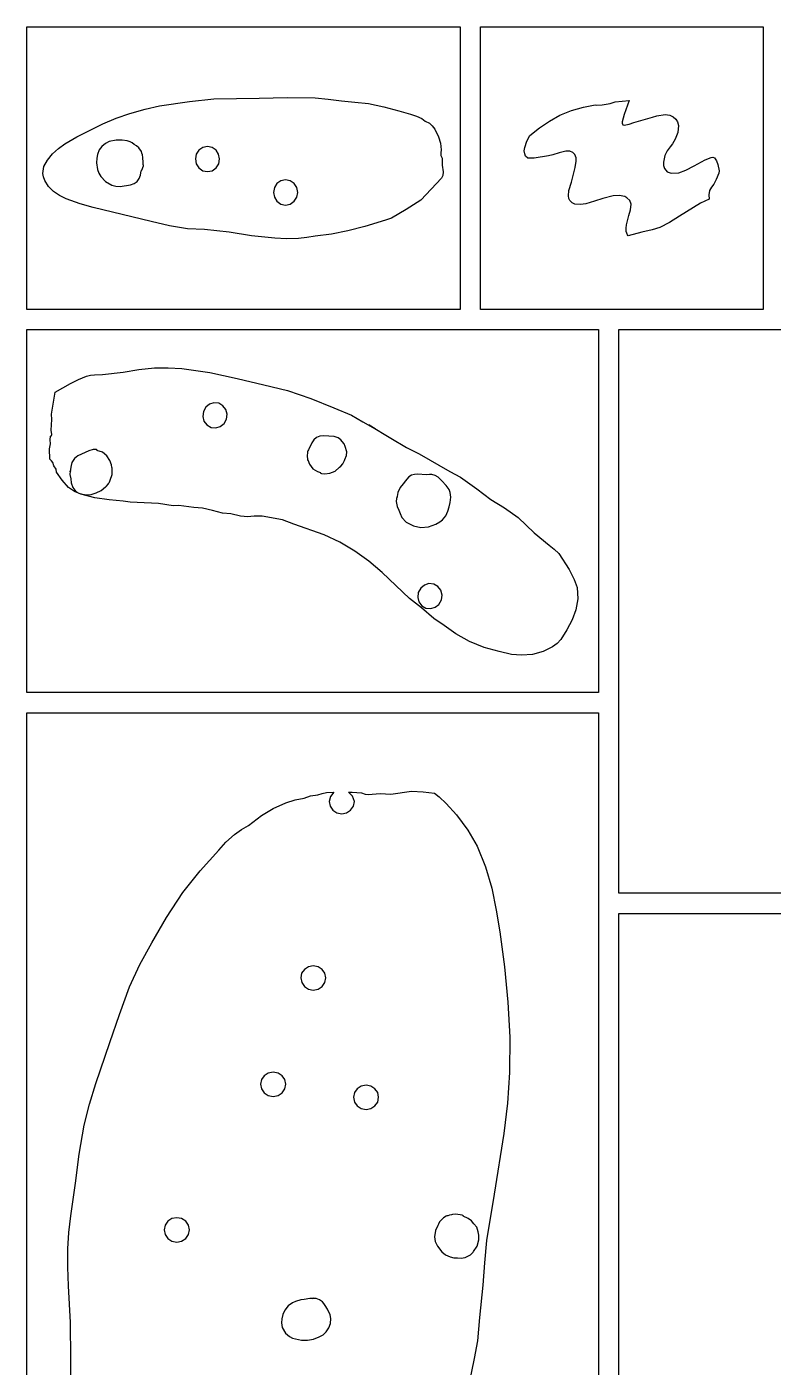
# Model space of a CAD drawing. Extents: x -1 to 498, y 2 to 4924.
# Drawn here: x 154.6 to 302.4, y 3402.5 to 3667.9 of the extents above; entities that cross this region are included whole.
import ezdxf

# ---------------------------------------------------------------- set-up
doc = ezdxf.new("R2010")
doc.units = 0

msp = doc.modelspace()

# ---------------------------------------------------------------- linework, layer by layer
at = {"layer": 'Calque 1'}
for p, q in [((154.578, 3667.95), (240.404, 3667.95)), ((154.578, 3611.96), (154.578, 3667.95)), ((240.404, 3667.95), (240.404, 3611.96)), ((244.404, 3667.95), (300.405, 3667.95)), ((244.404, 3611.96), (244.404, 3667.95)), ((300.405, 3667.95), (300.405, 3611.96)), ((180.838, 3652.28), (186.811, 3653.18)), ((186.811, 3653.18), (191.643, 3653.69)), ((191.643, 3653.69), (200.57, 3653.84)), ((200.57, 3653.84), (206.119, 3653.95)), ((206.119, 3653.95), (211.667, 3653.87)), ((211.667, 3653.87), (214.292, 3653.63)), ((214.292, 3653.63), (216.909, 3653.31)), ((216.909, 3653.31), (219.575, 3653.05)), ((219.575, 3653.05), (222.232, 3652.73)), ((222.232, 3652.73), (225.261, 3652.1)), ((268.56, 3652.47), (270.131, 3652.79)), ((270.131, 3652.79), (271.079, 3653.08)), ((271.079, 3653.08), (273.891, 3653.34)), ((273.891, 3653.34), (272.87, 3650.56)), ((172.255, 3649.88), (174.977, 3650.8)), ((174.977, 3650.8), (177.996, 3651.65)), ((177.996, 3651.65), (180.838, 3652.28)), ((225.261, 3652.1), (228.251, 3651.28)), ((228.251, 3651.28), (230.599, 3650.67)), ((230.599, 3650.67), (231.768, 3650.27)), ((231.768, 3650.27), (232.838, 3649.77)), ((258.094, 3649.29), (260.167, 3650.43)), ((260.167, 3650.43), (262.468, 3651.36)), ((262.468, 3651.36), (264.842, 3652.02)), ((264.842, 3652.02), (267.126, 3652.47)), ((267.126, 3652.47), (267.401, 3652.42)), ((267.401, 3652.42), (268.56, 3652.47)), ((272.87, 3650.56), (272.478, 3649.13)), ((278.529, 3650.06), (279.384, 3650.3)), ((279.384, 3650.3), (280.995, 3650.56)), ((280.995, 3650.56), (281.961, 3650.46)), ((281.961, 3650.46), (282.583, 3650.14)), ((282.583, 3650.14), (283.101, 3649.69)), ((164.454, 3646.17), (169.604, 3648.76)), ((169.604, 3648.76), (172.255, 3649.88)), ((232.838, 3649.77), (233.493, 3649.24)), ((233.493, 3649.24), (234.312, 3648.87)), ((234.312, 3648.87), (234.892, 3648.34)), ((234.892, 3648.34), (235.371, 3647.65)), ((235.371, 3647.65), (236.113, 3646.17)), ((254.175, 3646.44), (256.134, 3647.97)), ((256.134, 3647.97), (258.094, 3649.29)), ((272.478, 3649.13), (272.465, 3648.84)), ((272.465, 3648.84), (272.605, 3648.55)), ((272.605, 3648.55), (272.891, 3648.5)), ((272.891, 3648.5), (273.875, 3648.66)), ((273.875, 3648.66), (274.82, 3648.98)), ((274.82, 3648.98), (277.582, 3649.82)), ((277.582, 3649.82), (278.529, 3650.06)), ((283.101, 3649.69), (283.477, 3649.11)), ((283.477, 3649.11), (283.673, 3648.42)), ((283.673, 3648.42), (283.511, 3647.04)), ((160.852, 3643.84), (162.14, 3644.77)), ((162.14, 3644.77), (164.454, 3646.17)), ((170.155, 3644.85), (169.443, 3644.27)), ((170.896, 3645.22), (170.155, 3644.85)), ((172.307, 3645.51), (170.896, 3645.22)), ((173.491, 3645.48), (172.307, 3645.51)), ((174.463, 3645.35), (173.491, 3645.48)), ((175.02, 3645.19), (174.463, 3645.35)), ((175.171, 3645.09), (175.02, 3645.19)), ((175.424, 3644.95), (175.171, 3645.09)), ((175.864, 3644.66), (175.424, 3644.95)), ((236.113, 3646.17), (236.539, 3644.9)), ((236.539, 3644.9), (236.646, 3643.58)), ((253.217, 3644.08), (253.614, 3645.27)), ((253.614, 3645.27), (254.175, 3646.44)), ((282.456, 3644.8), (282.014, 3644.21)), ((282.993, 3645.72), (282.456, 3644.8)), ((283.511, 3647.04), (282.993, 3645.72)), ((158.644, 3641.57), (159.645, 3642.76)), ((159.645, 3642.76), (160.852, 3643.84)), ((168.555, 3642.68), (168.467, 3641.96)), ((168.928, 3643.58), (168.555, 3642.68)), ((169.443, 3644.27), (168.928, 3643.58)), ((176.285, 3644.35), (175.864, 3644.66)), ((176.759, 3643.97), (176.285, 3644.35)), ((177.317, 3643.23), (176.759, 3643.97)), ((177.392, 3642.92), (177.317, 3643.23)), ((177.487, 3642.57), (177.392, 3642.92)), ((177.57, 3642.07), (177.487, 3642.57)), ((188.145, 3642.73), (187.957, 3641.78)), ((188.66, 3643.53), (188.145, 3642.73)), ((189.424, 3644.05), (188.66, 3643.53)), ((190.359, 3644.27), (189.424, 3644.05)), ((191.294, 3644.05), (190.359, 3644.27)), ((192.058, 3643.53), (191.294, 3644.05)), ((192.573, 3642.73), (192.058, 3643.53)), ((192.761, 3641.78), (192.573, 3642.73)), ((236.646, 3643.58), (236.557, 3643.02)), ((236.557, 3643.02), (236.564, 3642.44)), ((236.564, 3642.44), (236.851, 3641.94)), ((253.109, 3643.39), (253.217, 3644.08)), ((253.19, 3642.76), (253.109, 3643.39)), ((253.333, 3642.36), (253.19, 3642.76)), ((253.806, 3641.94), (253.333, 3642.36)), ((257.934, 3642.41), (255.066, 3641.96)), ((258.763, 3642.57), (257.934, 3642.41)), ((260.044, 3643.02), (258.763, 3642.57)), ((261.356, 3643.34), (260.044, 3643.02)), ((262.153, 3643.31), (261.356, 3643.34)), ((262.716, 3643.08), (262.153, 3643.31)), ((263.126, 3642.63), (262.716, 3643.08)), ((263.359, 3642.02), (263.126, 3642.63)), ((280.926, 3642.47), (280.651, 3641.14)), ((281.405, 3643.37), (280.926, 3642.47)), ((282.014, 3644.21), (281.405, 3643.37)), ((290.142, 3642.07), (290.462, 3642.12)), ((290.462, 3642.12), (290.758, 3641.99)), ((157.77, 3638.92), (157.977, 3640.3)), ((157.977, 3640.3), (158.644, 3641.57)), ((168.467, 3641.96), (168.407, 3640.99)), ((168.407, 3640.99), (168.576, 3639.72)), ((168.576, 3639.72), (168.852, 3638.95)), ((177.256, 3639.45), (177.353, 3639.58)), ((177.353, 3639.58), (177.673, 3640.43)), ((177.651, 3641.09), (177.57, 3642.07)), ((177.651, 3640.69), (177.651, 3641.09)), ((177.678, 3640.51), (177.651, 3640.69)), ((177.673, 3640.43), (177.673, 3640.51)), ((177.673, 3640.51), (177.678, 3640.51)), ((177.673, 3640.43), (177.673, 3640.43)), ((187.957, 3641.78), (188.139, 3640.8)), ((188.139, 3640.8), (188.66, 3640.01)), ((188.66, 3640.01), (189.44, 3639.45)), ((191.278, 3639.45), (192.058, 3640.01)), ((192.058, 3640.01), (192.579, 3640.8)), ((192.579, 3640.8), (192.761, 3641.78)), ((192.761, 3641.78), (192.761, 3641.78)), ((236.851, 3641.94), (236.851, 3640.56)), ((236.851, 3640.56), (237.039, 3639.24)), ((254.119, 3641.91), (253.806, 3641.94)), ((255.066, 3641.96), (254.119, 3641.91)), ((262.44, 3637.15), (263.211, 3640.06)), ((263.211, 3640.06), (263.406, 3641.36)), ((263.406, 3641.36), (263.359, 3642.02)), ((280.651, 3641.14), (280.683, 3640.48)), ((280.683, 3640.48), (280.895, 3639.87)), ((280.895, 3639.87), (281.432, 3639.24)), ((283.694, 3639.03), (285.101, 3639.53)), ((285.101, 3639.53), (286.752, 3640.43)), ((286.752, 3640.43), (288.901, 3641.59)), ((288.901, 3641.59), (290.142, 3642.07)), ((290.758, 3641.99), (291.176, 3641.38)), ((291.176, 3641.38), (291.462, 3640.67)), ((291.462, 3640.67), (291.697, 3639.4)), ((157.877, 3638.21), (157.77, 3638.92)), ((158.148, 3637.49), (157.877, 3638.21)), ((158.899, 3636.33), (158.148, 3637.49)), ((168.852, 3638.95), (169.224, 3638.31)), ((169.224, 3638.31), (170.186, 3637.31)), ((170.186, 3637.31), (171.424, 3636.57)), ((175.136, 3636.67), (175.827, 3636.91)), ((175.827, 3636.91), (176.408, 3637.33)), ((176.408, 3637.33), (176.843, 3637.92)), ((176.843, 3637.92), (177.095, 3638.6)), ((177.095, 3638.6), (177.256, 3639.45)), ((189.44, 3639.45), (190.359, 3639.27)), ((190.359, 3639.27), (191.278, 3639.45)), ((204.124, 3636.91), (203.603, 3636.12)), ((204.904, 3637.47), (204.124, 3636.91)), ((205.823, 3637.65), (204.904, 3637.47)), ((206.743, 3637.47), (205.823, 3637.65)), ((207.522, 3636.91), (206.743, 3637.47)), ((208.043, 3636.12), (207.522, 3636.91)), ((236.728, 3637.97), (232.592, 3633.6)), ((236.994, 3638.52), (236.728, 3637.97)), ((237.039, 3639.24), (236.994, 3638.52)), ((237.039, 3639.24), (237.039, 3639.24)), ((261.924, 3635.51), (262.44, 3637.15)), ((281.432, 3639.24), (282.199, 3638.95)), ((282.199, 3638.95), (283.694, 3639.03)), ((291.1, 3637.68), (290.621, 3636.8)), ((291.631, 3638.95), (291.1, 3637.68)), ((291.697, 3639.4), (291.631, 3638.95)), ((291.697, 3639.4), (291.697, 3639.4)), ((159.894, 3635.35), (158.899, 3636.33)), ((161.075, 3634.56), (159.894, 3635.35)), ((162.383, 3633.87), (161.075, 3634.56)), ((171.424, 3636.57), (172.19, 3636.38)), ((172.19, 3636.38), (173.076, 3636.35)), ((173.076, 3636.35), (175.136, 3636.67)), ((203.603, 3636.12), (203.421, 3635.16)), ((203.421, 3635.16), (203.603, 3634.21)), ((203.603, 3634.21), (204.124, 3633.39)), ((207.522, 3633.39), (208.043, 3634.21)), ((208.225, 3635.16), (208.043, 3636.12)), ((208.043, 3634.21), (208.225, 3635.16)), ((208.225, 3635.16), (208.225, 3635.16)), ((261.837, 3634.48), (261.924, 3635.51)), ((261.922, 3633.97), (261.837, 3634.48)), ((270.729, 3634.45), (268.644, 3633.97)), ((271.891, 3634.53), (270.729, 3634.45)), ((273.034, 3634.32), (271.891, 3634.53)), ((273.433, 3634.11), (273.034, 3634.32)), ((289.803, 3635.51), (289.642, 3634.66)), ((289.642, 3634.66), (289.753, 3633.84)), ((290.179, 3636.17), (289.803, 3635.51)), ((290.621, 3636.8), (290.179, 3636.17)), ((165.15, 3632.86), (162.383, 3633.87)), ((167.729, 3632.15), (165.15, 3632.86)), ((179.236, 3629.4), (167.729, 3632.15)), ((204.124, 3633.39), (204.904, 3632.84)), ((204.904, 3632.84), (205.823, 3632.65)), ((205.823, 3632.65), (206.743, 3632.84)), ((206.743, 3632.84), (207.522, 3633.39)), ((229.706, 3631.8), (226.777, 3630.06)), ((232.592, 3633.6), (229.706, 3631.8)), ((262.148, 3633.52), (261.922, 3633.97)), ((262.57, 3633.07), (262.148, 3633.52)), ((263.11, 3632.81), (262.57, 3633.07)), ((264.215, 3632.76), (263.11, 3632.81)), ((265.324, 3632.92), (264.215, 3632.76)), ((266.999, 3633.39), (265.324, 3632.92)), ((268.644, 3633.97), (266.999, 3633.39)), ((273.986, 3633.55), (273.433, 3634.11)), ((273.804, 3630.56), (274.132, 3631.67)), ((274.256, 3632.81), (273.986, 3633.55)), ((274.132, 3631.67), (274.256, 3632.81)), ((288.025, 3633.05), (283.821, 3630.43)), ((289.721, 3633.84), (288.025, 3633.05)), ((289.753, 3633.84), (289.721, 3633.84)), ((182.841, 3628.55), (179.236, 3629.4)), ((224.771, 3629.4), (221.55, 3628.42)), ((225.792, 3629.69), (224.771, 3629.4)), ((226.777, 3630.06), (225.792, 3629.69)), ((273.33, 3628.76), (273.804, 3630.56)), ((281.863, 3629.21), (279.939, 3628.21)), ((283.821, 3630.43), (281.863, 3629.21)), ((186.402, 3627.94), (182.841, 3628.55)), ((189.759, 3627.81), (186.402, 3627.94)), ((194.636, 3627.28), (189.759, 3627.81)), ((199.055, 3626.57), (194.636, 3627.28)), ((203.704, 3626.06), (199.055, 3626.57)), ((210.053, 3626.22), (208.391, 3626.01)), ((211.708, 3626.51), (210.053, 3626.22)), ((214.956, 3626.91), (211.708, 3626.51)), ((218.178, 3627.57), (214.956, 3626.91)), ((221.55, 3628.42), (218.178, 3627.57)), ((273.264, 3628.07), (273.33, 3628.76)), ((273.29, 3627.39), (273.264, 3628.07)), ((273.56, 3626.72), (273.29, 3627.39)), ((273.706, 3626.57), (273.56, 3626.72)), ((276.378, 3627.25), (273.706, 3626.57)), ((278.41, 3627.73), (276.378, 3627.25)), ((279.939, 3628.21), (278.41, 3627.73)), ((206.02, 3625.96), (203.704, 3626.06)), ((208.391, 3626.01), (206.02, 3625.96)), ((240.404, 3611.96), (154.578, 3611.96)), ((267.827, 3611.96), (244.404, 3611.96)), ((300.405, 3611.96), (267.827, 3611.96)), ((154.578, 3607.97), (244.404, 3607.97)), ((154.578, 3536.1), (154.578, 3607.97)), ((244.404, 3607.97), (267.827, 3607.97)), ((267.827, 3607.97), (267.827, 3536.1)), ((271.827, 3607.97), (304.403, 3607.97)), ((271.827, 3532.11), (271.827, 3607.97)), ((173.638, 3599.58), (176.753, 3600.05)), ((176.753, 3600.05), (179.876, 3600.4)), ((179.876, 3600.4), (182.549, 3600.42)), ((182.549, 3600.42), (185.275, 3600.27)), ((185.275, 3600.27), (190.798, 3599.47)), ((160.165, 3595.58), (163.24, 3597.28)), ((163.24, 3597.28), (164.791, 3598.1)), ((164.791, 3598.1), (166.39, 3598.78)), ((166.39, 3598.78), (167.167, 3598.97)), ((167.167, 3598.97), (167.969, 3599.05)), ((167.969, 3599.05), (169.588, 3599.1)), ((169.588, 3599.1), (173.638, 3599.58)), ((190.798, 3599.47), (196.27, 3598.31)), ((196.27, 3598.31), (201.517, 3597.04)), ((201.517, 3597.04), (206.217, 3595.9)), ((159.437, 3591.22), (160.162, 3595.58)), ((160.162, 3595.58), (160.165, 3595.58)), ((206.217, 3595.9), (210.859, 3594.34)), ((210.859, 3594.34), (215.388, 3592.51)), ((189.546, 3591.75), (189.425, 3590.77)), ((190.026, 3592.62), (189.546, 3591.75)), ((189.546, 3591.75), (189.546, 3591.75)), ((190.761, 3593.2), (190.026, 3592.62)), ((191.652, 3593.47), (190.761, 3593.2)), ((192.602, 3593.39), (191.652, 3593.47)), ((193.431, 3592.91), (192.602, 3593.39)), ((193.992, 3592.14), (193.431, 3592.91)), ((194.236, 3591.24), (193.992, 3592.14)), ((215.388, 3592.51), (218.896, 3591.06)), ((159.427, 3588.04), (159.56, 3590.16)), ((159.56, 3590.16), (159.437, 3591.22)), ((189.425, 3590.77), (189.669, 3589.84)), ((189.669, 3589.84), (190.23, 3589.1)), ((190.23, 3589.1), (191.059, 3588.62)), ((192.901, 3588.81), (193.636, 3589.39)), ((193.636, 3589.39), (194.116, 3590.26)), ((194.116, 3590.26), (194.236, 3591.24)), ((218.896, 3591.06), (221.146, 3589.71)), ((221.146, 3589.71), (223.545, 3588.31)), ((222.743, 3588.84), (222.325, 3589.1)), ((222.325, 3589.1), (222.524, 3588.99)), ((159.218, 3586.14), (159.262, 3586.85)), ((159.262, 3586.85), (159.436, 3587.01)), ((159.536, 3587.22), (159.427, 3588.04)), ((159.436, 3587.01), (159.536, 3587.22)), ((191.059, 3588.62), (192.009, 3588.52)), ((192.009, 3588.52), (192.901, 3588.81)), ((211.983, 3586.61), (211.432, 3586.16)), ((212.633, 3586.88), (211.983, 3586.61)), ((213.341, 3586.96), (212.633, 3586.88)), ((215.474, 3586.8), (213.341, 3586.96)), ((216.241, 3586.56), (215.474, 3586.8)), ((216.795, 3586.16), (216.241, 3586.56)), ((222.524, 3588.99), (226.669, 3586.51)), ((223.545, 3588.31), (222.743, 3588.84)), ((226.669, 3586.51), (229.787, 3584.6)), ((159.068, 3584.36), (159.272, 3585.37)), ((159.17, 3582.33), (159.068, 3584.36)), ((159.272, 3585.37), (159.218, 3586.14)), ((166.839, 3583.99), (164.716, 3582.96)), ((167.722, 3584.23), (166.839, 3583.99)), ((168.294, 3584.21), (167.722, 3584.23)), ((168.536, 3584.13), (168.294, 3584.21)), ((168.428, 3584.07), (168.536, 3584.13)), ((169.549, 3583.68), (168.428, 3584.07)), ((210.195, 3583.73), (210.114, 3582.94)), ((210.196, 3583.76), (210.195, 3583.73)), ((210.256, 3583.94), (210.196, 3583.76)), ((210.339, 3584.15), (210.253, 3583.94)), ((210.253, 3583.94), (210.256, 3583.94)), ((211.022, 3585.56), (210.339, 3584.15)), ((211.432, 3586.16), (211.022, 3585.56)), ((217.357, 3585.42), (216.795, 3586.16)), ((217.366, 3585.4), (217.357, 3585.42)), ((217.414, 3585.37), (217.366, 3585.4)), ((217.662, 3584.81), (217.414, 3585.37)), ((217.942, 3583.76), (217.662, 3584.81)), ((217.917, 3583.02), (217.942, 3583.76)), ((229.787, 3584.6), (232.258, 3583.41)), ((159.445, 3581.96), (159.17, 3582.33)), ((159.711, 3581.67), (159.445, 3581.96)), ((159.95, 3581), (159.711, 3581.67)), ((163.351, 3581.08), (163.186, 3579.97)), ((163.511, 3581.67), (163.351, 3581.08)), ((163.351, 3581.08), (163.351, 3581.08)), ((163.995, 3582.43), (163.508, 3581.67)), ((163.508, 3581.67), (163.511, 3581.67)), ((164.716, 3582.96), (163.995, 3582.43)), ((170.399, 3582.96), (169.549, 3583.68)), ((170.989, 3582.09), (170.399, 3582.96)), ((171.332, 3581.22), (170.989, 3582.09)), ((171.342, 3581.16), (171.332, 3581.22)), ((171.437, 3580.74), (171.342, 3581.16)), ((210.114, 3582.94), (210.195, 3582.33)), ((210.195, 3582.33), (210.26, 3582.09)), ((210.26, 3582.09), (210.242, 3582.17)), ((210.242, 3582.17), (210.537, 3581.35)), ((210.537, 3581.35), (211.249, 3580.42)), ((216.765, 3580.92), (217.167, 3581.43)), ((217.167, 3581.43), (217.529, 3582.04)), ((217.529, 3582.04), (217.586, 3582.27)), ((217.586, 3582.27), (217.917, 3583.02)), ((232.258, 3583.41), (238.374, 3579.89)), ((160.4, 3580.34), (159.95, 3581)), ((160.442, 3579.73), (160.4, 3580.34)), ((161.554, 3578.17), (160.442, 3579.73)), ((163.186, 3579.97), (163.108, 3579.31)), ((163.108, 3579.31), (163.267, 3578.44)), ((163.208, 3580.03), (163.163, 3579.79)), ((163.163, 3579.79), (163.188, 3579.97)), ((163.188, 3579.97), (163.208, 3580.03)), ((163.188, 3579.97), (163.188, 3579.97)), ((163.267, 3578.44), (163.349, 3577.62)), ((171.105, 3578.15), (171.505, 3579.26)), ((171.471, 3580.55), (171.437, 3580.74)), ((171.485, 3580.48), (171.471, 3580.55)), ((171.505, 3579.26), (171.484, 3580.48)), ((171.484, 3580.48), (171.485, 3580.48)), ((211.249, 3580.42), (212.149, 3579.87)), ((212.149, 3579.87), (212.777, 3579.68)), ((212.777, 3579.68), (212.707, 3579.63)), ((212.707, 3579.63), (212.975, 3579.5)), ((212.975, 3579.5), (213.593, 3579.42)), ((213.593, 3579.42), (214.573, 3579.58)), ((214.573, 3579.58), (215.621, 3579.92)), ((215.621, 3579.92), (216.431, 3580.69)), ((216.431, 3580.69), (216.514, 3580.77)), ((216.514, 3580.77), (216.765, 3580.92)), ((230.255, 3578.81), (229.818, 3578.33)), ((230.785, 3579.13), (230.255, 3578.81)), ((231.379, 3579.31), (230.785, 3579.13)), ((232.005, 3579.34), (231.379, 3579.31)), ((233.702, 3579.23), (232.005, 3579.34)), ((234.316, 3579.28), (233.702, 3579.23)), ((234.768, 3579.26), (234.316, 3579.28)), ((235.466, 3579.07), (234.768, 3579.26)), ((236.063, 3578.73), (235.466, 3579.07)), ((236.361, 3578.44), (236.063, 3578.73)), ((236.769, 3578.01), (236.361, 3578.44)), ((238.374, 3579.89), (240.478, 3578.76)), ((240.478, 3578.76), (243.707, 3576.45)), ((162.857, 3576.69), (161.554, 3578.17)), ((164.033, 3575.95), (162.857, 3576.69)), ((163.349, 3577.62), (163.349, 3577.62)), ((163.349, 3577.62), (163.685, 3576.72)), ((163.685, 3576.72), (163.863, 3576.43)), ((163.863, 3576.43), (164.315, 3575.95)), ((165.305, 3575.4), (164.033, 3575.95)), ((164.315, 3575.95), (164.901, 3575.61)), ((168.327, 3575.63), (169.313, 3576.11)), ((169.313, 3576.11), (170.18, 3576.82)), ((170.18, 3576.82), (170.281, 3576.93)), ((170.281, 3576.93), (170.345, 3576.98)), ((170.345, 3576.98), (170.69, 3577.38)), ((170.69, 3577.38), (170.838, 3577.59)), ((170.838, 3577.59), (170.9, 3577.72)), ((170.9, 3577.72), (170.931, 3577.78)), ((170.931, 3577.78), (171.105, 3578.15)), ((171.105, 3578.15), (171.105, 3578.15)), ((228.546, 3576.74), (228.03, 3575.71)), ((228.784, 3577.01), (228.546, 3576.74)), ((228.878, 3577.11), (228.784, 3577.01)), ((229.818, 3578.33), (228.878, 3577.11)), ((237.604, 3577.11), (236.769, 3578.01)), ((238.198, 3576.32), (237.604, 3577.11)), ((238.436, 3575.69), (238.198, 3576.32)), ((243.707, 3576.45), (246.467, 3574.36)), ((164.901, 3575.61), (165.55, 3575.4)), ((168.044, 3574.65), (165.305, 3575.4)), ((165.55, 3575.4), (166.513, 3575.24)), ((166.513, 3575.24), (167.351, 3575.34)), ((167.351, 3575.34), (168.327, 3575.63)), ((170.895, 3574.26), (168.044, 3574.65)), ((173.676, 3574.02), (170.895, 3574.26)), ((175.068, 3573.83), (173.676, 3574.02)), ((176.445, 3573.73), (175.068, 3573.83)), ((180.642, 3573.52), (176.445, 3573.73)), ((183.542, 3573.09), (180.642, 3573.52)), ((184.669, 3573.17), (183.542, 3573.09)), ((187.662, 3572.78), (184.669, 3573.17)), ((227.795, 3574.52), (227.761, 3573.91)), ((227.761, 3573.91), (227.928, 3572.93)), ((227.901, 3574.84), (227.795, 3574.52)), ((227.947, 3574.79), (227.901, 3574.84)), ((228.029, 3575.71), (227.902, 3574.92)), ((227.902, 3574.92), (227.96, 3574.89)), ((227.96, 3574.89), (227.947, 3574.79)), ((228.03, 3575.71), (228.029, 3575.71)), ((238.218, 3572.88), (238.437, 3573.73)), ((238.532, 3574.79), (238.436, 3575.69)), ((238.437, 3573.73), (238.532, 3574.79)), ((246.467, 3574.36), (249.156, 3572.67)), ((189.367, 3572.62), (187.662, 3572.78)), ((191.337, 3572.14), (189.367, 3572.62)), ((193.306, 3571.66), (191.337, 3572.14)), ((194.959, 3571.48), (193.306, 3571.66)), ((196.915, 3571.03), (194.959, 3571.48)), ((198.342, 3570.87), (196.915, 3571.03)), ((198.931, 3570.95), (198.342, 3570.87)), ((199.578, 3571.06), (198.931, 3570.95)), ((201.177, 3571.06), (199.578, 3571.06)), ((205.233, 3570.34), (201.177, 3571.06)), ((227.928, 3572.93), (227.928, 3572.93)), ((227.928, 3572.93), (228.264, 3572.19)), ((228.264, 3572.19), (228.501, 3571.56)), ((228.501, 3571.56), (228.867, 3570.79)), ((228.867, 3570.79), (229.74, 3569.87)), ((236.931, 3570.29), (237.551, 3571.11)), ((237.551, 3571.11), (237.972, 3572.03)), ((237.972, 3572.03), (238.218, 3572.88)), ((249.156, 3572.67), (251.914, 3570.76)), ((251.914, 3570.76), (255.064, 3567.75)), ((207.48, 3569.42), (205.233, 3570.34)), ((213.444, 3567.33), (207.48, 3569.42)), ((229.74, 3569.87), (231.166, 3569.1)), ((231.166, 3569.1), (232.632, 3568.78)), ((232.632, 3568.78), (234.111, 3568.91)), ((234.111, 3568.91), (235.577, 3569.42)), ((235.577, 3569.42), (236.403, 3569.89)), ((236.403, 3569.89), (236.931, 3570.29)), ((216.567, 3565.9), (213.444, 3567.33)), ((219.518, 3564.12), (216.567, 3565.9)), ((255.064, 3567.75), (258.066, 3565.29)), ((258.066, 3565.29), (259.05, 3564.52)), ((222.31, 3562.11), (219.518, 3564.12)), ((259.05, 3564.52), (259.949, 3563.67)), ((259.949, 3563.67), (261.978, 3560.5)), ((224.956, 3559.89), (222.31, 3562.11)), ((230.398, 3554.76), (224.956, 3559.89)), ((261.978, 3560.5), (262.994, 3558.51)), ((233.334, 3557.38), (232.6, 3556.79)), ((234.226, 3557.67), (233.334, 3557.38)), ((235.176, 3557.56), (234.226, 3557.67)), ((236.005, 3557.09), (235.176, 3557.56)), ((262.994, 3558.51), (263.564, 3556.9)), ((232.755, 3552.85), (230.398, 3554.76)), ((232.12, 3555.92), (231.999, 3554.94)), ((231.999, 3554.94), (232.244, 3554.04)), ((232.6, 3556.79), (232.12, 3555.92)), ((232.12, 3555.92), (232.12, 3555.92)), ((236.566, 3556.35), (236.005, 3557.09)), ((236.81, 3555.42), (236.566, 3556.35)), ((236.689, 3554.44), (236.81, 3555.42)), ((263.701, 3554.63), (263.329, 3552.51)), ((263.564, 3556.9), (263.701, 3554.63)), ((232.244, 3554.04), (232.805, 3553.28)), ((235.178, 3550.76), (232.755, 3552.85)), ((232.805, 3553.28), (233.633, 3552.8)), ((233.633, 3552.8), (234.583, 3552.72)), ((234.583, 3552.72), (235.475, 3552.98)), ((235.475, 3552.98), (236.209, 3553.57)), ((236.209, 3553.57), (236.689, 3554.44)), ((263.329, 3552.51), (262.564, 3550.47)), ((237.218, 3549.39), (235.178, 3550.76)), ((239.522, 3547.72), (237.218, 3549.39)), ((262.564, 3550.47), (261.522, 3548.49)), ((242.27, 3546.19), (239.522, 3547.72)), ((260.321, 3546.63), (259.603, 3545.84)), ((261.522, 3548.49), (260.321, 3546.63)), ((245.132, 3545.05), (242.27, 3546.19)), ((248.102, 3544.25), (245.132, 3545.05)), ((250.57, 3543.65), (248.102, 3544.25)), ((256.864, 3544.2), (254.753, 3543.67)), ((258.693, 3545.13), (256.864, 3544.2)), ((259.603, 3545.84), (258.693, 3545.13)), ((252.582, 3543.49), (250.57, 3543.65)), ((254.753, 3543.67), (252.582, 3543.49)), ((267.827, 3536.1), (154.578, 3536.1)), ((154.578, 3532.11), (267.827, 3532.11)), ((154.578, 3195.69), (154.578, 3532.11)), ((267.827, 3532.11), (267.827, 3492.37)), ((271.825, 3496.36), (271.825, 3532.11)), ((271.825, 3532.11), (271.827, 3532.11)), ((205.868, 3514.28), (207.696, 3514.83)), ((207.696, 3514.83), (209.506, 3515.18)), ((209.506, 3515.18), (210.735, 3515.63)), ((210.735, 3515.63), (212.2, 3515.84)), ((212.2, 3515.84), (213.062, 3516.1)), ((213.062, 3516.1), (213.948, 3516.31)), ((213.948, 3516.31), (215.396, 3516.34)), ((214.717, 3515.52), (214.462, 3514.51)), ((215.396, 3516.34), (214.717, 3515.52)), ((219.099, 3515.6), (218.276, 3516.39)), ((218.276, 3516.39), (219.05, 3516.39)), ((219.05, 3516.39), (220.893, 3516.23)), ((219.451, 3514.51), (219.099, 3515.6)), ((220.893, 3516.23), (221.586, 3516)), ((221.586, 3516), (222.216, 3515.94)), ((222.216, 3515.94), (224.578, 3516.13)), ((224.578, 3516.13), (225.644, 3516.02)), ((225.644, 3516.02), (226.704, 3516)), ((226.704, 3516), (230.768, 3516.6)), ((230.768, 3516.6), (230.768, 3516.6)), ((230.768, 3516.6), (233.078, 3516.47)), ((233.078, 3516.47), (235.35, 3516.15)), ((235.35, 3516.15), (236.242, 3515.47)), ((236.242, 3515.47), (237.619, 3514.12)), ((201.049, 3511.74), (203.394, 3513.11)), ((203.394, 3513.11), (205.868, 3514.28)), ((214.462, 3514.51), (214.658, 3513.59)), ((214.658, 3513.59), (215.192, 3512.82)), ((215.192, 3512.82), (215.985, 3512.29)), ((215.985, 3512.29), (216.956, 3512.11)), ((216.956, 3512.11), (217.911, 3512.29)), ((217.911, 3512.29), (218.72, 3512.82)), ((218.72, 3512.82), (219.261, 3513.59)), ((219.261, 3513.59), (219.451, 3514.51)), ((237.619, 3514.12), (239.697, 3511.87)), ((197.072, 3508.96), (198.498, 3509.8)), ((198.498, 3509.8), (201.049, 3511.74)), ((239.697, 3511.87), (241.893, 3508.85)), ((194.021, 3506.47), (195.709, 3507.98)), ((195.709, 3507.98), (197.072, 3508.96)), ((241.893, 3508.85), (243.761, 3505.68)), ((188.932, 3500.81), (192.639, 3504.91)), ((192.639, 3504.91), (194.021, 3506.47)), ((243.761, 3505.68), (245.45, 3501.58)), ((245.45, 3501.58), (246.678, 3497.34)), ((185.504, 3496.5), (188.932, 3500.81)), ((182.277, 3491.58), (185.504, 3496.5)), ((246.678, 3497.34), (247.57, 3493.03)), ((420.404, 3496.36), (271.825, 3496.36)), ((179.315, 3486.52), (182.277, 3491.58)), ((247.57, 3493.03), (248.249, 3488.69)), ((267.827, 3492.37), (267.827, 3249.8)), ((271.825, 3492.37), (420.997, 3492.37)), ((271.827, 3248.66), (271.825, 3492.37)), ((248.249, 3488.69), (249.158, 3481.76)), ((176.961, 3482.24), (179.315, 3486.52)), ((174.921, 3477.84), (176.961, 3482.24)), ((209.011, 3480.52), (208.821, 3479.59)), ((209.552, 3481.28), (209.011, 3480.52)), ((210.361, 3481.81), (209.552, 3481.28)), ((211.316, 3482), (210.361, 3481.81)), ((212.271, 3481.81), (211.316, 3482)), ((213.08, 3481.28), (212.271, 3481.81)), ((213.621, 3480.52), (213.08, 3481.28)), ((213.811, 3479.59), (213.621, 3480.52)), ((249.158, 3481.76), (249.854, 3474.8)), ((172.95, 3472.34), (174.921, 3477.84)), ((208.821, 3479.59), (209.017, 3478.66)), ((208.821, 3479.59), (208.821, 3479.59)), ((209.017, 3478.66), (209.552, 3477.9)), ((209.552, 3477.9), (210.345, 3477.37)), ((212.287, 3477.37), (213.08, 3477.9)), ((213.08, 3477.9), (213.615, 3478.66)), ((213.615, 3478.66), (213.811, 3479.59)), ((210.345, 3477.37), (211.316, 3477.18)), ((211.316, 3477.18), (212.287, 3477.37)), ((171.046, 3466.81), (172.95, 3472.34)), ((249.854, 3474.8), (250.232, 3467.82)), ((250.232, 3467.82), (250.187, 3460.83)), ((168.246, 3458.69), (171.046, 3466.81)), ((201.059, 3459.45), (200.869, 3458.53)), ((201.6, 3460.22), (201.059, 3459.45)), ((202.409, 3460.75), (201.6, 3460.22)), ((203.364, 3460.94), (202.409, 3460.75)), ((204.335, 3460.75), (203.364, 3460.94)), ((205.128, 3460.22), (204.335, 3460.75)), ((205.663, 3459.48), (205.128, 3460.22)), ((205.859, 3458.53), (205.663, 3459.48)), ((250.187, 3460.83), (249.76, 3454.77)), ((167.012, 3454.56), (168.246, 3458.69)), ((200.869, 3458.53), (201.059, 3457.6)), ((200.869, 3458.53), (200.869, 3458.53)), ((201.059, 3457.6), (201.6, 3456.84)), ((201.6, 3456.84), (202.409, 3456.31)), ((202.409, 3456.31), (203.364, 3456.12)), ((203.364, 3456.12), (204.335, 3456.33)), ((204.335, 3456.33), (205.128, 3456.84)), ((205.128, 3456.84), (205.663, 3457.6)), ((205.663, 3457.6), (205.859, 3458.53)), ((219.467, 3456.86), (219.271, 3455.94)), ((220.001, 3457.63), (219.467, 3456.86)), ((220.794, 3458.16), (220.001, 3457.63)), ((221.765, 3458.34), (220.794, 3458.16)), ((222.72, 3458.16), (221.765, 3458.34)), ((223.529, 3457.63), (222.72, 3458.16)), ((224.07, 3456.86), (223.529, 3457.63)), ((224.26, 3455.94), (224.07, 3456.86)), ((165.943, 3450.41), (167.012, 3454.56)), ((219.271, 3455.94), (219.467, 3455.01)), ((219.271, 3455.94), (219.271, 3455.94)), ((219.467, 3455.01), (220.001, 3454.24)), ((220.001, 3454.24), (220.794, 3453.71)), ((220.794, 3453.71), (221.765, 3453.53)), ((221.765, 3453.53), (222.72, 3453.71)), ((222.72, 3453.71), (223.529, 3454.24)), ((223.529, 3454.24), (224.07, 3455.01)), ((224.07, 3455.01), (224.26, 3455.94)), ((249.76, 3454.77), (249.048, 3448.74)), ((164.92, 3444.69), (165.943, 3450.41)), ((249.048, 3448.74), (247.115, 3436.73)), ((164.196, 3438.92), (164.92, 3444.69)), ((163.299, 3432.44), (164.196, 3438.92)), ((247.115, 3436.73), (245.603, 3427.55)), ((162.912, 3429.19), (163.299, 3432.44)), ((237.777, 3432.44), (237.639, 3432.39)), ((237.95, 3432.49), (237.777, 3432.44)), ((238.295, 3432.6), (237.95, 3432.49)), ((238.678, 3432.68), (238.295, 3432.6)), ((238.911, 3432.73), (238.678, 3432.68)), ((239.539, 3432.78), (238.911, 3432.73)), ((240.815, 3432.57), (239.538, 3432.78)), ((239.538, 3432.78), (239.539, 3432.78)), ((241.049, 3432.44), (240.815, 3432.57)), ((241.011, 3432.39), (241.049, 3432.44)), ((181.982, 3430.62), (181.792, 3429.69)), ((182.523, 3431.38), (181.982, 3430.62)), ((183.332, 3431.91), (182.523, 3431.38)), ((184.287, 3432.1), (183.332, 3431.91)), ((185.242, 3431.91), (184.287, 3432.1)), ((186.051, 3431.38), (185.242, 3431.91)), ((186.592, 3430.62), (186.051, 3431.38)), ((186.782, 3429.69), (186.592, 3430.62)), ((235.956, 3430.54), (235.507, 3429.58)), ((235.978, 3430.56), (235.956, 3430.54)), ((236.104, 3430.83), (235.978, 3430.56)), ((236.285, 3431.3), (236.104, 3430.83)), ((237.118, 3432.1), (236.285, 3431.3)), ((237.639, 3432.39), (237.118, 3432.1)), ((242.008, 3431.94), (241.011, 3432.39)), ((242.649, 3431.46), (242.008, 3431.94)), ((243.122, 3430.91), (242.649, 3431.46)), ((243.716, 3430.19), (243.122, 3430.91)), ((243.984, 3429.32), (243.716, 3430.19)), ((162.684, 3425.91), (162.912, 3429.19)), ((181.792, 3429.69), (181.982, 3428.79)), ((181.792, 3429.69), (181.792, 3429.69)), ((181.982, 3428.79), (182.523, 3428)), ((182.523, 3428), (183.332, 3427.47)), ((183.332, 3427.47), (184.287, 3427.28)), ((184.287, 3427.28), (185.242, 3427.47)), ((185.242, 3427.47), (186.051, 3428)), ((186.051, 3428), (186.592, 3428.79)), ((186.592, 3428.79), (186.782, 3429.69)), ((235.507, 3429.58), (235.306, 3428.31)), ((235.306, 3428.31), (235.307, 3428.31)), ((235.307, 3428.31), (235.308, 3428.31)), ((235.308, 3428.31), (235.474, 3427.39)), ((235.474, 3427.39), (235.919, 3426.49)), ((243.76, 3426.49), (244.105, 3427.73)), ((244.078, 3428.63), (243.984, 3429.32)), ((244.105, 3427.73), (244.078, 3428.63)), ((245.603, 3427.55), (245.219, 3423.13)), ((162.675, 3422.28), (162.684, 3425.91)), ((235.919, 3426.49), (236.788, 3425.32)), ((236.788, 3425.32), (237.478, 3424.77)), ((237.478, 3424.77), (238.403, 3424.32)), ((241.43, 3424.21), (242.421, 3424.77)), ((242.421, 3424.77), (243.006, 3425.3)), ((243.006, 3425.3), (243.065, 3425.4)), ((243.065, 3425.4), (243.76, 3426.49)), ((162.841, 3418.6), (162.675, 3422.28)), ((238.403, 3424.32), (239.156, 3424.13)), ((239.156, 3424.13), (239.41, 3424.13)), ((239.41, 3424.13), (239.866, 3424.13)), ((239.866, 3424.13), (240.636, 3424.05)), ((240.636, 3424.05), (241.43, 3424.21)), ((245.219, 3423.13), (244.894, 3418.71)), ((163.251, 3411.33), (162.841, 3418.6)), ((244.894, 3418.71), (244.233, 3412.31)), ((206.353, 3414.61), (205.707, 3413.79)), ((207.191, 3415.22), (206.353, 3414.61)), ((207.8, 3415.51), (207.191, 3415.22)), ((208.847, 3415.83), (207.8, 3415.51)), ((209.493, 3415.9), (208.847, 3415.83)), ((210.628, 3416.09), (209.493, 3415.9)), ((211.099, 3416.12), (210.628, 3416.09)), ((211.285, 3416.14), (211.099, 3416.12)), ((211.173, 3416.12), (211.285, 3416.14)), ((211.902, 3416.09), (211.173, 3416.12)), ((212.573, 3415.85), (211.902, 3416.09)), ((213.144, 3415.43), (212.573, 3415.85)), ((213.573, 3414.87), (213.144, 3415.43)), ((213.686, 3414.74), (213.561, 3414.9)), ((213.561, 3414.9), (213.573, 3414.87)), ((214.148, 3413.97), (213.686, 3414.74)), ((214.677, 3412.89), (214.148, 3413.97)), ((163.299, 3404.05), (163.251, 3411.33)), ((205.064, 3412.09), (204.992, 3411.27)), ((204.992, 3411.27), (205.166, 3410.35)), ((204.992, 3411.27), (204.992, 3411.27)), ((205.273, 3412.91), (205.064, 3412.09)), ((205.707, 3413.79), (205.273, 3412.91)), ((214.396, 3410.27), (214.733, 3411.17)), ((214.813, 3412.12), (214.677, 3412.89)), ((214.733, 3411.17), (214.813, 3412.12)), ((244.233, 3412.31), (243.855, 3407.73)), ((205.166, 3410.35), (205.843, 3409.26)), ((205.843, 3409.26), (206.591, 3408.6)), ((206.591, 3408.6), (207.196, 3408.26)), ((212.492, 3408.47), (213.003, 3408.76)), ((213.003, 3408.76), (213.287, 3408.89)), ((213.287, 3408.89), (213.876, 3409.48)), ((213.876, 3409.48), (214.396, 3410.27)), ((207.196, 3408.26), (207.817, 3408.13)), ((207.817, 3408.13), (208.966, 3407.86)), ((208.966, 3407.86), (210.165, 3407.81)), ((210.165, 3407.81), (211.359, 3408.02)), ((211.359, 3408.02), (212.492, 3408.47)), ((243.855, 3407.73), (243.194, 3404.24)), ((163.326, 3400.4), (163.299, 3404.05)), ((243.194, 3404.24), (241.635, 3396.83))]:
    msp.add_line(p, q, dxfattribs=at)

doc.saveas('drawing.dxf')
